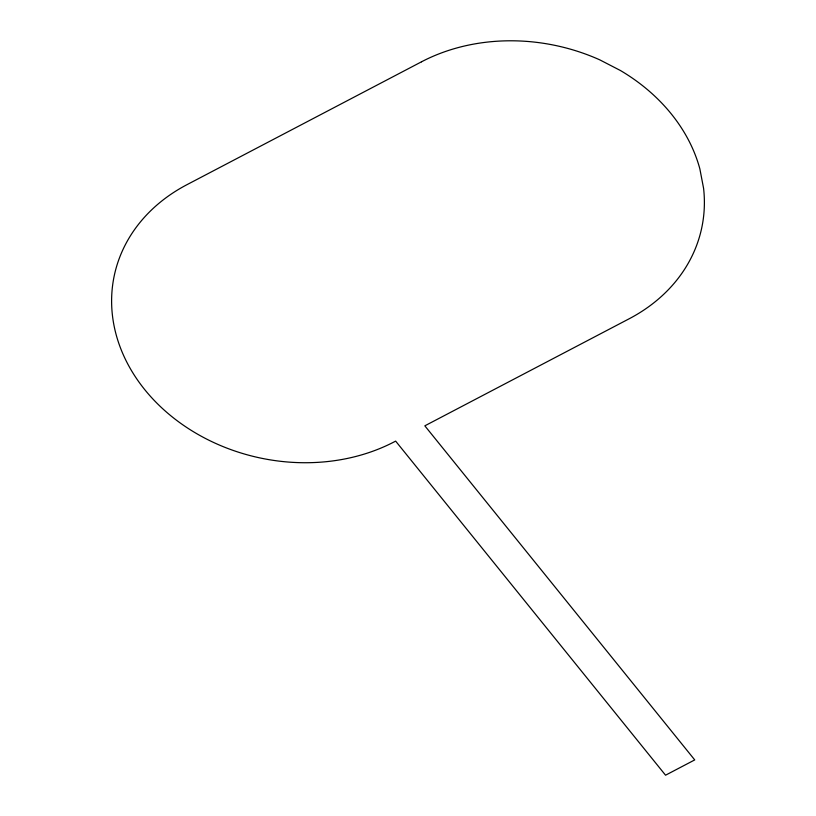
<?xml version="1.0" encoding="UTF-8"?>
<svg xmlns="http://www.w3.org/2000/svg" width="816" height="816" viewBox="0 0 816 816"><rect width="100%" height="100%" fill="white"/><g stroke="black" fill="none" stroke-linecap="round" stroke-linejoin="round"><path stroke-width="1.22" d="M421.495 61.812L186.884 184.722A180.387 147.941 12.1 0 0 145.177 390.17A180.387 147.941 12.1 0 0 395.638 441.109L665.55 775.2L694.732 759.91L424.83 425.83L629.116 318.801A180.387 147.941 12.1 0 0 703.586 188.343L699.853 168.851A180.387 147.941 12.1 0 0 620.405 70.502L599.78 59.854A180.387 147.941 12.1 0 0 421.495 61.812"/></g></svg>
